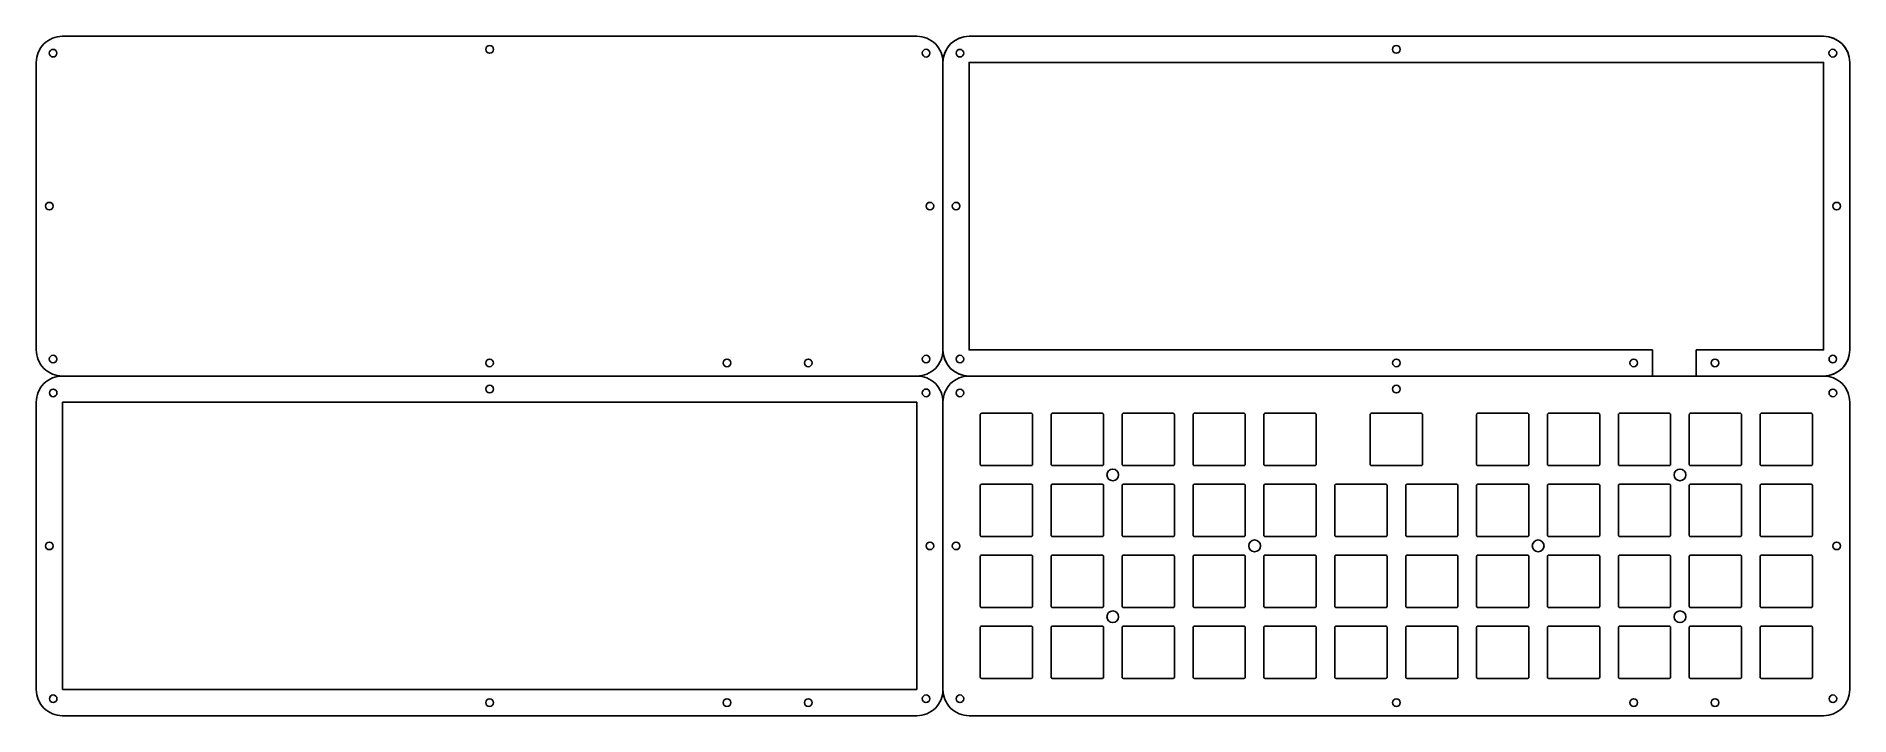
# Model space of a CAD drawing. Header units: millimetres. Extents: x -486 to 0, y 0 to 182.
import ezdxf

# ---------------------------------------------------------------- set-up
doc = ezdxf.new("R2010")
doc.units = ezdxf.units.MM
doc.layers.get('0').update_dxf_attribs({"linetype": 'CONTINUOUS'})

msp = doc.modelspace()

# ---------------------------------------------------------------- linework, layer by layer
for p, q in [((-236, 182), (-7, 182)), ((-243, 98), (-243, 175)), ((-7, 175), (-236, 175)), ((-236, 175), (-236, 98)), ((-7, 98), (-7, 175)), ((0, 175), (0, 98)), ((-236, 98), (-52.89, 98)), ((-52.89, 98), (-52.89, 91)), ((-41.11, 91), (-41.11, 98)), ((-41.11, 98), (-7, 98)), ((-52.89, 91), (-236, 91)), ((-7, 91), (-41.11, 91)), ((-250, 84), (-479, 84)), ((-479, 84), (-479, 7)), ((-250, 7), (-250, 84)), ((-479, 7), (-250, 7))]:
    msp.add_line(p, q)
for points in [[(-479, 91, -0.414214), (-486, 98), (-486, 175, -0.414214), (-479, 182), (-250, 182, -0.414214), (-243, 175), (-243, 98, -0.414214), (-250, 91)], [(-52.89, 98), (-52.89, 91), (-236, 91, -0.414214), (-243, 98), (-243, 175, -0.414214), (-236, 182), (-7, 182, -0.414214), (0, 175), (0, 98, -0.414214), (-7, 91), (-41.11, 91), (-41.11, 98), (-7, 98), (-7, 175), (-236, 175), (-236, 98)], [(-486, 84), (-486, 7, 0.414214), (-479, 0), (-250, 0, 0.414214), (-243, 7), (-243, 84, 0.414214), (-250, 91), (-479, 91, 0.414214)], [(0, 84), (0, 7, -0.414214), (-7, 0), (-236, 0, -0.414214), (-243, 7), (-243, 84, -0.414214), (-236, 91), (-7, 91, -0.414214)], [(-233, 67.31), (-233, 80.69, -0.414214), (-232.69, 81), (-219.31, 81, -0.414214), (-219, 80.69), (-219, 67.31, -0.414214), (-219.31, 67), (-232.69, 67, -0.414214)], [(-214, 67.31), (-214, 80.69, -0.414214), (-213.69, 81), (-200.31, 81, -0.414214), (-200, 80.69), (-200, 67.31, -0.414214), (-200.31, 67), (-213.69, 67, -0.414214)], [(-195, 67.31), (-195, 80.69, -0.414214), (-194.69, 81), (-181.31, 81, -0.414214), (-181, 80.69), (-181, 67.31, -0.414214), (-181.31, 67), (-194.69, 67, -0.414214)], [(-176, 67.31), (-176, 80.69, -0.414214), (-175.69, 81), (-162.31, 81, -0.414214), (-162, 80.69), (-162, 67.31, -0.414214), (-162.31, 67), (-175.69, 67, -0.414214)], [(-157, 67.31), (-157, 80.69, -0.414214), (-156.69, 81), (-143.31, 81, -0.414214), (-143, 80.69), (-143, 67.31, -0.414214), (-143.31, 67), (-156.69, 67, -0.414214)], [(-128.5, 67.31), (-128.5, 80.69, -0.414214), (-128.19, 81), (-114.81, 81, -0.414214), (-114.5, 80.69), (-114.5, 67.31, -0.414214), (-114.81, 67), (-128.19, 67, -0.414214)], [(-100, 67.31), (-100, 80.69, -0.414214), (-99.69, 81), (-86.31, 81, -0.414214), (-86, 80.69), (-86, 67.31, -0.414214), (-86.31, 67), (-99.69, 67, -0.414214)], [(-81, 67.31), (-81, 80.69, -0.414214), (-80.69, 81), (-67.31, 81, -0.414214), (-67, 80.69), (-67, 67.31, -0.414214), (-67.31, 67), (-80.69, 67, -0.414214)], [(-62, 67.31), (-62, 80.69, -0.414214), (-61.69, 81), (-48.31, 81, -0.414214), (-48, 80.69), (-48, 67.31, -0.414214), (-48.31, 67), (-61.69, 67, -0.414214)], [(-43, 67.31), (-43, 80.69, -0.414214), (-42.69, 81), (-29.31, 81, -0.414214), (-29, 80.69), (-29, 67.31, -0.414214), (-29.31, 67), (-42.69, 67, -0.414214)], [(-24, 67.31), (-24, 80.69, -0.414214), (-23.69, 81), (-10.31, 81, -0.414214), (-10, 80.69), (-10, 67.31, -0.414214), (-10.31, 67), (-23.69, 67, -0.414214)], [(-233, 48.31), (-233, 61.69, -0.414214), (-232.69, 62), (-219.31, 62, -0.414214), (-219, 61.69), (-219, 48.31, -0.414214), (-219.31, 48), (-232.69, 48, -0.414214)], [(-214, 48.31), (-214, 61.69, -0.414214), (-213.69, 62), (-200.31, 62, -0.414214), (-200, 61.69), (-200, 48.31, -0.414214), (-200.31, 48), (-213.69, 48, -0.414214)], [(-195, 48.31), (-195, 61.69, -0.414214), (-194.69, 62), (-181.31, 62, -0.414214), (-181, 61.69), (-181, 48.31, -0.414214), (-181.31, 48), (-194.69, 48, -0.414214)], [(-176, 48.31), (-176, 61.69, -0.414214), (-175.69, 62), (-162.31, 62, -0.414214), (-162, 61.69), (-162, 48.31, -0.414214), (-162.31, 48), (-175.69, 48, -0.414214)], [(-157, 48.31), (-157, 61.69, -0.414214), (-156.69, 62), (-143.31, 62, -0.414214), (-143, 61.69), (-143, 48.31, -0.414214), (-143.31, 48), (-156.69, 48, -0.414214)], [(-138, 48.31), (-138, 61.69, -0.414214), (-137.69, 62), (-124.31, 62, -0.414214), (-124, 61.69), (-124, 48.31, -0.414214), (-124.31, 48), (-137.69, 48, -0.414214)], [(-119, 48.31), (-119, 61.69, -0.414214), (-118.69, 62), (-105.31, 62, -0.414214), (-105, 61.69), (-105, 48.31, -0.414214), (-105.31, 48), (-118.69, 48, -0.414214)], [(-100, 48.31), (-100, 61.69, -0.414214), (-99.69, 62), (-86.31, 62, -0.414214), (-86, 61.69), (-86, 48.31, -0.414214), (-86.31, 48), (-99.69, 48, -0.414214)], [(-81, 48.31), (-81, 61.69, -0.414214), (-80.69, 62), (-67.31, 62, -0.414214), (-67, 61.69), (-67, 48.31, -0.414214), (-67.31, 48), (-80.69, 48, -0.414214)], [(-62, 48.31), (-62, 61.69, -0.414214), (-61.69, 62), (-48.31, 62, -0.414214), (-48, 61.69), (-48, 48.31, -0.414214), (-48.31, 48), (-61.69, 48, -0.414214)], [(-43, 48.31), (-43, 61.69, -0.414214), (-42.69, 62), (-29.31, 62, -0.414214), (-29, 61.69), (-29, 48.31, -0.414214), (-29.31, 48), (-42.69, 48, -0.414214)], [(-24, 48.31), (-24, 61.69, -0.414214), (-23.69, 62), (-10.31, 62, -0.414214), (-10, 61.69), (-10, 48.31, -0.414214), (-10.31, 48), (-23.69, 48, -0.414214)], [(-233, 29.31), (-233, 42.69, -0.414214), (-232.69, 43), (-219.31, 43, -0.414214), (-219, 42.69), (-219, 29.31, -0.414214), (-219.31, 29), (-232.69, 29, -0.414214)], [(-214, 29.31), (-214, 42.69, -0.414214), (-213.69, 43), (-200.31, 43, -0.414214), (-200, 42.69), (-200, 29.31, -0.414214), (-200.31, 29), (-213.69, 29, -0.414214)], [(-195, 29.31), (-195, 42.69, -0.414214), (-194.69, 43), (-181.31, 43, -0.414214), (-181, 42.69), (-181, 29.31, -0.414214), (-181.31, 29), (-194.69, 29, -0.414214)], [(-176, 29.31), (-176, 42.69, -0.414214), (-175.69, 43), (-162.31, 43, -0.414214), (-162, 42.69), (-162, 29.31, -0.414214), (-162.31, 29), (-175.69, 29, -0.414214)], [(-157, 29.31), (-157, 42.69, -0.414214), (-156.69, 43), (-143.31, 43, -0.414214), (-143, 42.69), (-143, 29.31, -0.414214), (-143.31, 29), (-156.69, 29, -0.414214)], [(-138, 29.31), (-138, 42.69, -0.414214), (-137.69, 43), (-124.31, 43, -0.414214), (-124, 42.69), (-124, 29.31, -0.414214), (-124.31, 29), (-137.69, 29, -0.414214)], [(-119, 29.31), (-119, 42.69, -0.414214), (-118.69, 43), (-105.31, 43, -0.414214), (-105, 42.69), (-105, 29.31, -0.414214), (-105.31, 29), (-118.69, 29, -0.414214)], [(-100, 29.31), (-100, 42.69, -0.414214), (-99.69, 43), (-86.31, 43, -0.414214), (-86, 42.69), (-86, 29.31, -0.414214), (-86.31, 29), (-99.69, 29, -0.414214)], [(-81, 29.31), (-81, 42.69, -0.414214), (-80.69, 43), (-67.31, 43, -0.414214), (-67, 42.69), (-67, 29.31, -0.414214), (-67.31, 29), (-80.69, 29, -0.414214)], [(-62, 29.31), (-62, 42.69, -0.414214), (-61.69, 43), (-48.31, 43, -0.414214), (-48, 42.69), (-48, 29.31, -0.414214), (-48.31, 29), (-61.69, 29, -0.414214)], [(-43, 29.31), (-43, 42.69, -0.414214), (-42.69, 43), (-29.31, 43, -0.414214), (-29, 42.69), (-29, 29.31, -0.414214), (-29.31, 29), (-42.69, 29, -0.414214)], [(-24, 29.31), (-24, 42.69, -0.414214), (-23.69, 43), (-10.31, 43, -0.414214), (-10, 42.69), (-10, 29.31, -0.414214), (-10.31, 29), (-23.69, 29, -0.414214)], [(-233, 10.31), (-233, 23.69, -0.414214), (-232.69, 24), (-219.31, 24, -0.414214), (-219, 23.69), (-219, 10.31, -0.414214), (-219.31, 10), (-232.69, 10, -0.414214)], [(-214, 10.31), (-214, 23.69, -0.414214), (-213.69, 24), (-200.31, 24, -0.414214), (-200, 23.69), (-200, 10.31, -0.414214), (-200.31, 10), (-213.69, 10, -0.414214)], [(-195, 10.31), (-195, 23.69, -0.414214), (-194.69, 24), (-181.31, 24, -0.414214), (-181, 23.69), (-181, 10.31, -0.414214), (-181.31, 10), (-194.69, 10, -0.414214)], [(-176, 10.31), (-176, 23.69, -0.414214), (-175.69, 24), (-162.31, 24, -0.414214), (-162, 23.69), (-162, 10.31, -0.414214), (-162.31, 10), (-175.69, 10, -0.414214)], [(-157, 10.31), (-157, 23.69, -0.414214), (-156.69, 24), (-143.31, 24, -0.414214), (-143, 23.69), (-143, 10.31, -0.414214), (-143.31, 10), (-156.69, 10, -0.414214)], [(-138, 10.31), (-138, 23.69, -0.414214), (-137.69, 24), (-124.31, 24, -0.414214), (-124, 23.69), (-124, 10.31, -0.414214), (-124.31, 10), (-137.69, 10, -0.414214)], [(-119, 10.31), (-119, 23.69, -0.414214), (-118.69, 24), (-105.31, 24, -0.414214), (-105, 23.69), (-105, 10.31, -0.414214), (-105.31, 10), (-118.69, 10, -0.414214)], [(-100, 10.31), (-100, 23.69, -0.414214), (-99.69, 24), (-86.31, 24, -0.414214), (-86, 23.69), (-86, 10.31, -0.414214), (-86.31, 10), (-99.69, 10, -0.414214)], [(-81, 10.31), (-81, 23.69, -0.414214), (-80.69, 24), (-67.31, 24, -0.414214), (-67, 23.69), (-67, 10.31, -0.414214), (-67.31, 10), (-80.69, 10, -0.414214)], [(-62, 10.31), (-62, 23.69, -0.414214), (-61.69, 24), (-48.31, 24, -0.414214), (-48, 23.69), (-48, 10.31, -0.414214), (-48.31, 10), (-61.69, 10, -0.414214)], [(-43, 10.31), (-43, 23.69, -0.414214), (-42.69, 24), (-29.31, 24, -0.414214), (-29, 23.69), (-29, 10.31, -0.414214), (-29.31, 10), (-42.69, 10, -0.414214)], [(-24, 10.31), (-24, 23.69, -0.414214), (-23.69, 24), (-10.31, 24, -0.414214), (-10, 23.69), (-10, 10.31, -0.414214), (-10.31, 10), (-23.69, 10, -0.414214)]]:
    msp.add_lwpolyline(points, format="xyb", close=True)
for centre, radius in [((-481.48, 177.48), 1.02), ((-364.5, 178.5), 1.03), ((-247.53, 177.48), 1.03), ((-238.48, 177.48), 1.02), ((-238.48, 177.48), 1.02), ((-121.5, 178.5), 1.03), ((-121.5, 178.5), 1.03), ((-4.53, 177.48), 1.03), ((-4.53, 177.48), 1.03), ((-482.5, 136.5), 1.02), ((-246.5, 136.5), 1.02), ((-239.5, 136.5), 1.02), ((-239.5, 136.5), 1.02), ((-3.5, 136.5), 1.02), ((-3.5, 136.5), 1.02), ((-481.48, 95.53), 1.02), ((-364.5, 94.5), 1.02), ((-300.89, 94.5), 1.03), ((-279.11, 94.5), 1.03), ((-247.53, 95.53), 1.02), ((-238.48, 95.53), 1.02), ((-238.48, 95.53), 1.02), ((-121.5, 94.5), 1.02), ((-121.5, 94.5), 1.02), ((-57.89, 94.5), 1.03), ((-57.89, 94.5), 1.03), ((-36.11, 94.5), 1.03), ((-36.11, 94.5), 1.03), ((-4.53, 95.53), 1.02), ((-4.53, 95.53), 1.02), ((-481.47, 86.48), 1.02), ((-364.5, 87.5), 1.03), ((-247.53, 86.48), 1.03), ((-238.47, 86.47), 1.02), ((-121.5, 87.5), 1.03), ((-4.52, 86.47), 1.03), ((-197.5, 64.5), 1.57), ((-45.5, 64.5), 1.57), ((-482.5, 45.5), 1.02), ((-246.5, 45.5), 1.02), ((-239.5, 45.5), 1.02), ((-159.5, 45.5), 1.58), ((-83.5, 45.5), 1.57), ((-3.5, 45.5), 1.02), ((-197.5, 26.5), 1.57), ((-45.5, 26.5), 1.57), ((-481.47, 4.53), 1.02), ((-247.53, 4.53), 1.02), ((-238.47, 4.53), 1.02), ((-4.52, 4.53), 1.02), ((-364.5, 3.5), 1.02), ((-300.89, 3.5), 1.03), ((-279.11, 3.5), 1.03), ((-121.5, 3.5), 1.02), ((-57.89, 3.5), 1.03), ((-36.11, 3.5), 1.03)]:
    msp.add_circle(centre, radius)
for centre, start, end in [((-236, 175), 90, 180), ((-7, 175), 0, 90), ((-236, 98), 180, 270), ((-7, 98), -90, 0)]:
    msp.add_arc(centre, 7, start, end)

doc.saveas('drawing.dxf')
